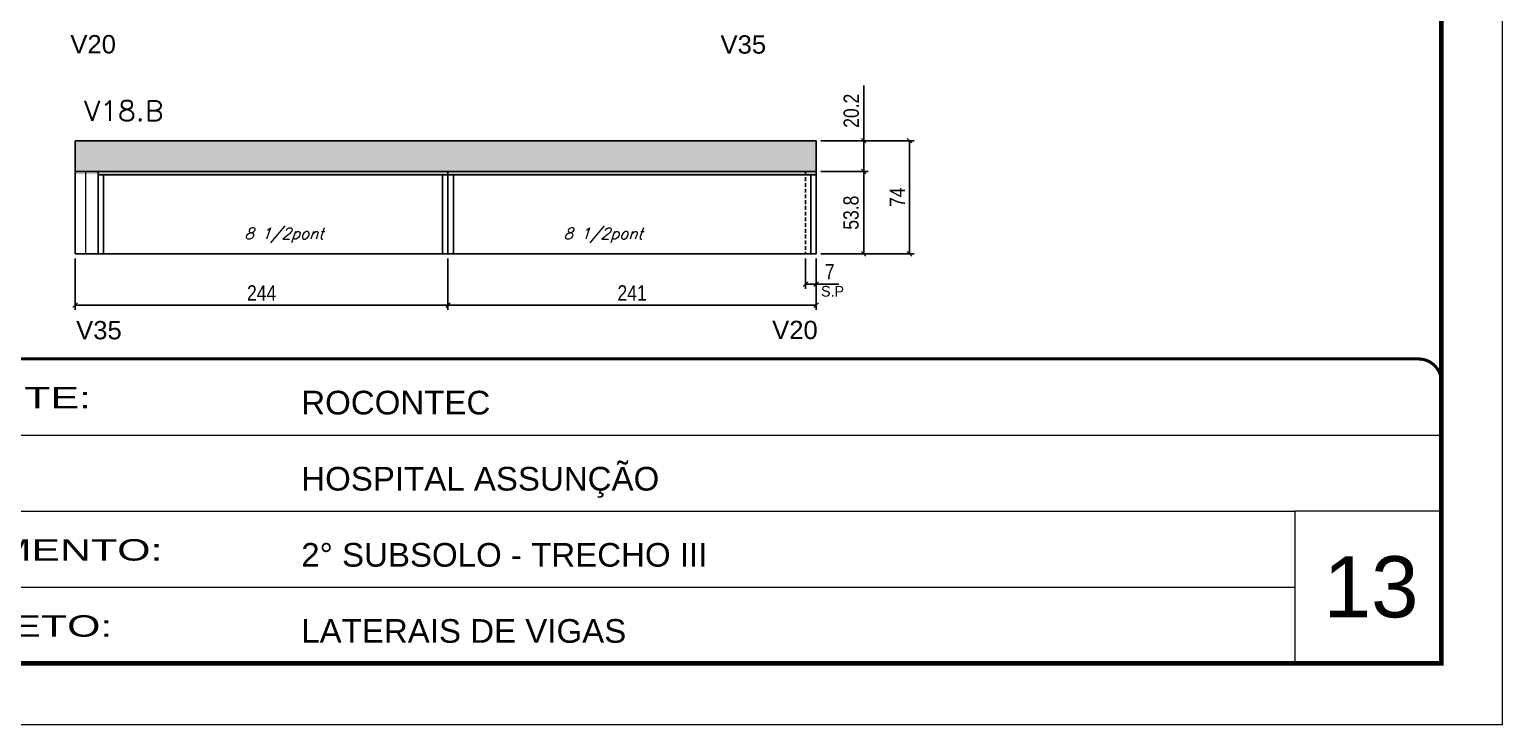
# Model space of a CAD drawing. Extents: x 137137 to 143418, y 10464 to 34486.
# Drawn here: x 137658 to 138622, y 29990 to 30445 of the extents above; entities that cross this region are included whole.
import ezdxf

# ---------------------------------------------------------------- set-up
doc = ezdxf.new("R2010")
doc.units = 0
for name, pattern in [('CONTINUO', [0]), ('DASHED', [0.75, 0.5, -0.25]), ('HIDDEN', [0.375, 0.25, -0.125])]:
    doc.linetypes.add(name, pattern=pattern)
for name, color, linetype in [('5', 5, 'Continuous'), ('COTA', 241, 'Continuous'), ('Painéis', 200, 'Continuous'), ('SARR_2.2x7', 40, 'Continuous'), ('SARR_3.5x7', 81, 'Continuous'), ('texto', 7, 'Continuous')]:
    doc.layers.add(name, color=color, linetype=linetype)
for name, color, linetype, lineweight in [('CARIMBO', 255, 'Continuous', 9), ('Escoras', 2, 'Continuous', 25), ('Folhas', 255, 'Continuous', 9), ('Sarr 2.2x7', 40, 'Continuous', 9), ('SARRAFO DE PRESSAO', 251, 'DASHED', 9), ('Texto Seção', 7, 'Continuous', 15)]:
    doc.layers.add(name, color=color, linetype=linetype, lineweight=lineweight)
doc.styles.add('ARIAL', font='arial.ttf')
doc.styles.add('COTA TECNICA', font='techl___.ttf', dxfattribs={"height": 10})
doc.styles.add('REGUA-120', font='ROMANS.shx', dxfattribs={"height": 15})
doc.styles.add('Romans', font='romans.shx')
doc.styles.add('ROMAS860', font='ROMAS860.SHX')
doc.styles.get("Standard").update_dxf_attribs({"font": 'arial.ttf'})
doc.styles.add('Tecnologia', font='')
doc.styles.get('Tecnologia').set_extended_font_data('Forgotten Futurist')
doc.dimstyles.new('PAINEL', dxfattribs={"dimtxt": 10, "dimasz": 3, "dimexe": 3, "dimexo": 3, "dimgap": 3, "dimtad": 1, "dimdec": 1, "dimzin": 12, "dimdsep": 46, "dimtxsty": 'COTA TECNICA', "dimblk1": 'OBLIQUE', "dimblk2": 'OBLIQUE', "dimsah": 1, "dimcen": 0.9, "dimclrd": 4, "dimclre": 4, "dimclrt": 240, "dimadec": 1, "dimazin": 3, "dimtfac": 1, "dimtdec": 1, "dimtmove": 0, "dimatfit": 3, "dimfxl": 1, "dimtolj": 1, "dimtzin": 12, "dimarcsym": 0})

# ---------------------------------------------------------------- blocks, each defined once
blk = doc.blocks.new('9999999999')
at = {"color": 30, "linetype": 'CONTINUO'}
for p, q in [((98564.56, 34379.64), (99583.98, 34379.64)), ((98564.56, 34329.83), (99487.98, 34329.83)), ((99583.98, 34329.83), (99487.98, 34329.83)), ((99487.98, 34329.83), (99487.98, 34230.21)), ((98564.56, 34280.02), (99487.98, 34280.02))]:
    blk.add_line(p, q, dxfattribs=at)
at = {"color": 30, "linetype": 'CONTINUO', "const_width": 2}
blk.add_lwpolyline([(99583.98, 34230.21), (99583.98, 34414.45, 0.414214), (99568.98, 34429.45), (98228.98, 34429.45, 0.414214), (98213.98, 34414.45), (98213.98, 34245.21, 0.414214), (98228.98, 34230.21), (99583.98, 34230.21)], format="xyb", dxfattribs=at)
at = {"layer": 'Folhas'}
blk.add_lwpolyline([(98138.98, 34190.21), (99623.98, 34190.21), (99623.98, 35240.21), (98138.98, 35240.21)], close=True, dxfattribs=at)
at = {"layer": 'Folhas', "color": 30, "const_width": 3}
blk.add_lwpolyline([(98213.98, 34230.21), (99583.98, 34230.21), (99583.98, 35200.21), (98213.98, 35200.21)], close=True, dxfattribs=at)
at = {"color": 7, "linetype": 'Continuous', "ltscale": 5, "style": 'ARIAL'}
for s, height, p in [('ROCONTEC', 15.483, (98837.68, 34393.13)), ('HOSPITAL ASSUNÇÃO', 15.4829, (98837.68, 34343.32)), ('2° SUBSOLO - TRECHO III', 15.4829, (98837.68, 34293.51)), ('LATERAIS DE VIGAS', 15.4829, (98837.68, 34243.7))]:
    blk.add_text(s, height=height, dxfattribs=at).set_placement(p)
at = {"layer": 'Folhas', "color": 7, "style": 'Tecnologia', "width": 1.5}
for s, p in [('CLIENTE:', (98573.65, 34397.17)), ('PAVIMENTO:', (98573.65, 34297.5)), ('PROJETO:', (98573.65, 34247.69))]:
    blk.add_text(s, height=14, dxfattribs=at).set_placement(p)
blk = doc.blocks.new('_Oblique')
at = {"color": 0, "linetype": 'ByBlock', "lineweight": -2}
blk.add_line((-0.5, -0.5), (0.5, 0.5), dxfattribs=at)
blk = doc.blocks.new('*D484')
at = {"layer": 'COTA', "color": 4, "linetype": 'ByBlock', "lineweight": -2, "transparency": 16777216}
for p, q in [((137688.04, 30295.12), (137688.04, 30261.45)), ((137932.04, 30295.12), (137932.04, 30261.45)), ((137688.04, 30264.45), (137932.04, 30264.45))]:
    blk.add_line(p, q, dxfattribs=at)
at = {"layer": 'Defpoints', "color": 0, "linetype": 'ByBlock', "transparency": 16777216}
for p in [(137688.04, 30298.12), (137932.04, 30298.12), (137932.04, 30264.45)]:
    blk.add_point(p, dxfattribs=at)
at = {"layer": 'COTA', "color": 4, "linetype": 'ByBlock', "lineweight": -2, "transparency": 16777216, "xscale": 3, "yscale": 3, "zscale": 3, "rotation": 180}
blk.add_blockref('_Oblique', (137688.04, 30264.45), dxfattribs=at)
at = {"layer": 'COTA', "color": 4, "linetype": 'ByBlock', "lineweight": -2, "transparency": 16777216, "xscale": 3, "yscale": 3, "zscale": 3}
blk.add_blockref('_Oblique', (137932.04, 30264.45), dxfattribs=at)
at = {"layer": 'COTA', "color": 240, "linetype": 'ByBlock', "transparency": 16777216, "insert": (137810.04, 30272.52), "char_height": 10, "attachment_point": 5, "style": 'COTA TECNICA'}
blk.add_mtext('\\A1;244', dxfattribs=at)
blk = doc.blocks.new('*D485')
at = {"layer": 'COTA', "color": 4, "linetype": 'ByBlock', "lineweight": -2, "transparency": 16777216}
for p, q in [((137932.04, 30295.12), (137932.04, 30261.45)), ((138173.04, 30295.12), (138173.04, 30261.45)), ((137932.04, 30264.45), (138173.04, 30264.45))]:
    blk.add_line(p, q, dxfattribs=at)
at = {"layer": 'Defpoints', "color": 0, "linetype": 'ByBlock', "transparency": 16777216}
for p in [(137932.04, 30298.12), (138173.04, 30298.12), (138173.04, 30264.45)]:
    blk.add_point(p, dxfattribs=at)
at = {"layer": 'COTA', "color": 4, "linetype": 'ByBlock', "lineweight": -2, "transparency": 16777216, "xscale": 3, "yscale": 3, "zscale": 3, "rotation": 180}
blk.add_blockref('_Oblique', (137932.04, 30264.45), dxfattribs=at)
at = {"layer": 'COTA', "color": 4, "linetype": 'ByBlock', "lineweight": -2, "transparency": 16777216, "xscale": 3, "yscale": 3, "zscale": 3}
blk.add_blockref('_Oblique', (138173.04, 30264.45), dxfattribs=at)
at = {"layer": 'COTA', "color": 240, "linetype": 'ByBlock', "transparency": 16777216, "insert": (138052.54, 30272.52), "char_height": 10, "attachment_point": 5, "style": 'COTA TECNICA'}
blk.add_mtext('\\A1;241', dxfattribs=at)
blk = doc.blocks.new('*D486')
at = {"layer": 'COTA', "color": 4, "linetype": 'ByBlock', "lineweight": -2, "transparency": 16777216}
for p, q in [((138176.04, 30351.92), (138207.14, 30351.92)), ((138204.14, 30298.12), (138204.14, 30351.92)), ((138176.04, 30298.12), (138207.14, 30298.12))]:
    blk.add_line(p, q, dxfattribs=at)
at = {"layer": 'Defpoints', "color": 0, "linetype": 'ByBlock', "transparency": 16777216}
for p in [(138173.04, 30351.92), (138204.14, 30351.92), (138173.04, 30298.12)]:
    blk.add_point(p, dxfattribs=at)
at = {"layer": 'COTA', "color": 4, "linetype": 'ByBlock', "lineweight": -2, "transparency": 16777216, "xscale": 3, "yscale": 3, "zscale": 3}
for p, rotation in [((138204.14, 30351.92), 90), ((138204.14, 30298.12), 270)]:
    blk.add_blockref('_Oblique', p, dxfattribs=dict(at, rotation=rotation))
at = {"layer": 'COTA', "color": 240, "linetype": 'ByBlock', "transparency": 16777216, "insert": (138195.9, 30325.02), "char_height": 10, "attachment_point": 5, "rotation": 90, "style": 'COTA TECNICA'}
blk.add_mtext('\\A1;53.8', dxfattribs=at)
blk = doc.blocks.new('*D487')
at = {"layer": 'COTA', "color": 4, "linetype": 'ByBlock', "lineweight": -2, "transparency": 16777216}
for p, q in [((138204.14, 30372.12), (138204.14, 30408.33)), ((138176.04, 30372.12), (138207.14, 30372.12)), ((138204.14, 30351.92), (138204.14, 30372.12)), ((138176.04, 30351.92), (138207.14, 30351.92))]:
    blk.add_line(p, q, dxfattribs=at)
at = {"layer": 'Defpoints', "color": 0, "linetype": 'ByBlock', "transparency": 16777216}
for p in [(138173.04, 30372.12), (138204.14, 30372.12), (138173.04, 30351.92)]:
    blk.add_point(p, dxfattribs=at)
at = {"layer": 'COTA', "color": 4, "linetype": 'ByBlock', "lineweight": -2, "transparency": 16777216, "xscale": 3, "yscale": 3, "zscale": 3}
for p, rotation in [((138204.14, 30372.12), 90), ((138204.14, 30351.92), 270)]:
    blk.add_blockref('_Oblique', p, dxfattribs=dict(at, rotation=rotation))
at = {"layer": 'COTA', "color": 240, "linetype": 'ByBlock', "transparency": 16777216, "insert": (138196.04, 30391.72), "char_height": 10, "attachment_point": 5, "rotation": 90, "style": 'COTA TECNICA'}
blk.add_mtext('\\A1;20.2', dxfattribs=at)
blk = doc.blocks.new('*D456')
at = {"layer": 'Defpoints', "color": 0, "linetype": 'ByBlock', "transparency": 16777216}
for p in [(138173.04, 30372.12), (138234.16, 30372.12), (138173.04, 30298.12)]:
    blk.add_point(p, dxfattribs=at)
at = {"layer": 'Escoras', "color": 4, "linetype": 'ByBlock', "lineweight": -2, "transparency": 16777216}
for p, q in [((138176.04, 30372.12), (138237.16, 30372.12)), ((138234.16, 30298.12), (138234.16, 30372.12)), ((138176.04, 30298.12), (138237.16, 30298.12))]:
    blk.add_line(p, q, dxfattribs=at)
at = {"layer": 'Escoras', "color": 4, "linetype": 'ByBlock', "lineweight": -2, "transparency": 16777216, "xscale": 3, "yscale": 3, "zscale": 3}
for p, rotation in [((138234.16, 30372.12), 90), ((138234.16, 30298.12), 270)]:
    blk.add_blockref('_Oblique', p, dxfattribs=dict(at, rotation=rotation))
at = {"layer": 'Escoras', "color": 240, "linetype": 'ByBlock', "transparency": 16777216, "insert": (138226.09, 30335.12), "char_height": 10, "attachment_point": 5, "rotation": 90, "style": 'COTA TECNICA'}
blk.add_mtext('\\A1;74', dxfattribs=at)
blk = doc.blocks.new('*D51')
at = {"layer": 'COTA', "color": 4, "linetype": 'ByBlock', "lineweight": -2, "transparency": 16777216}
for p, q in [((138166.04, 30295.12), (138166.04, 30275.28)), ((138173.04, 30295.12), (138173.04, 30275.28)), ((138166.04, 30278.28), (138173.04, 30278.28)), ((138173.04, 30278.28), (138187.77, 30278.28))]:
    blk.add_line(p, q, dxfattribs=at)
at = {"layer": 'Defpoints', "color": 0, "linetype": 'ByBlock', "transparency": 16777216}
for p in [(138166.04, 30298.12), (138173.04, 30298.12), (138173.04, 30278.28)]:
    blk.add_point(p, dxfattribs=at)
at = {"layer": 'COTA', "color": 4, "linetype": 'ByBlock', "lineweight": -2, "transparency": 16777216, "xscale": 3, "yscale": 3, "zscale": 3, "rotation": 180}
blk.add_blockref('_Oblique', (138166.04, 30278.28), dxfattribs=at)
at = {"layer": 'COTA', "color": 4, "linetype": 'ByBlock', "lineweight": -2, "transparency": 16777216, "xscale": 3, "yscale": 3, "zscale": 3}
blk.add_blockref('_Oblique', (138173.04, 30278.28), dxfattribs=at)
at = {"layer": 'COTA', "color": 240, "linetype": 'ByBlock', "transparency": 16777216, "insert": (138181.9, 30286.36), "char_height": 10, "attachment_point": 5, "style": 'COTA TECNICA'}
blk.add_mtext('\\A1;7', dxfattribs=at)

msp = doc.modelspace()

# ---------------------------------------------------------------- hatches: boundary and pattern name
at = {"layer": 'COTA', "linetype": 'ByBlock'}
h = msp.add_hatch(dxfattribs=at)
h.set_pattern_fill('AR-CONC', color=256, scale=0.03)
h.set_pattern_definition([(50, (4566.8486, -3090.8625), (5.46554007, -0.47817257), [0.5715, -6.2865]), (355, (4566.8486, -3090.8625), (-1.05730264, 5.73170536), [0.4572, -5.02921753]), (100.4514447, (4567.304, -3090.9024), (4.40823741, 5.25353256), [0.48570026, -5.34270734]), (46.1842, (4566.8486, -3089.3385), (8.13237123, -1.26126984), [0.85725, -9.42975]), (96.6355576, (4567.526, -3089.444), (7.122124, 7.42278374), [0.7285507, -8.01406824]), (351.184151, (4566.8486, -3089.3385), (7.122124, 7.42278374), [0.685799, -7.54379196]), (21, (4567.6106, -3089.7195), (4.54843174, -3.06795595), [0.5715, -6.2865]), (326, (4567.6106, -3089.7195), (1.85406085, 5.52563898), [0.4572, -5.0292]), (71.451445, (4567.9896, -3089.975), (6.40249258, 2.45768307), [0.48570026, -5.34269813]), (37.5, (4566.8486, -3090.8625), (0.092658098, 2.536651166), [0, -4.96824, 0, -5.1054, 0, -5.04825]), (7.5, (4566.8486, -3090.8625), (2.004589875, 3.005417245), [0, -2.91084, 0, -4.85394, 0, -1.92405]), (327.5, (4565.1493, -3090.8625), (4.067717855, -0.17186232), [0, -1.905, 0, -5.9436, 0, -7.8867]), (317.5, (4564.3873, -3090.8625), (4.44387544, 0.76279473), [0, -2.4765, 0, -3.94716, 0, -5.6007])])
h.paths.add_polyline_path([(137688.04, 30372.12), (137688.04, 30350.12), (138173.04, 30350.12), (138173.04, 30372.12)])

# ---------------------------------------------------------------- linework, layer by layer
for p, q in [((138173.04, 30372.12), (137688.04, 30372.12)), ((137688.04, 30372.12), (137688.04, 30351.92)), ((138173.04, 30351.92), (138173.04, 30372.12))]:
    msp.add_line(p, q, dxfattribs=at)
at = {"layer": 'Painéis', "linetype": 'ByBlock'}
for p, q in [((138173.04, 30351.92), (137688.04, 30351.92)), ((137688.04, 30351.92), (137688.04, 30298.12)), ((137932.04, 30351.92), (137932.04, 30298.12)), ((138173.04, 30298.12), (138173.04, 30351.92)), ((137688.04, 30298.12), (138173.04, 30298.12))]:
    msp.add_line(p, q, dxfattribs=at)
at = {"layer": 'Sarr 2.2x7', "linetype": 'Continuous'}
for p, q in [((137688.04, 30351.92), (137695.04, 30351.92)), ((138173.04, 30351.92), (138166.04, 30351.92)), ((137688.04, 30298.12), (137695.04, 30298.12)), ((138173.04, 30298.12), (138166.04, 30298.12))]:
    msp.add_line(p, q, dxfattribs=at)
at = {"layer": 'Sarr 2.2x7'}
for p, q in [((137688.04, 30298.12), (137688.04, 30351.92)), ((137695.04, 30298.12), (137695.04, 30351.92)), ((138173.04, 30351.92), (138173.04, 30298.12))]:
    msp.add_line(p, q, dxfattribs=at)
at = {"layer": 'SARR_2.2x7', "linetype": 'Continuous'}
for p, q in [((137932.04, 30349.72), (137703.04, 30349.72)), ((138173.04, 30349.72), (137932.04, 30349.72))]:
    msp.add_line(p, q, dxfattribs=at)
at = {"layer": 'SARR_2.2x7', "linetype": 'HIDDEN', "ltscale": 10}
msp.add_line((138166.04, 30351.92), (138166.04, 30298.12), dxfattribs=at)
at = {"layer": 'SARR_3.5x7'}
for p, q in [((137703.04, 30351.92), (137703.04, 30298.12)), ((137706.54, 30349.72), (137706.54, 30298.12)), ((137928.54, 30349.72), (137928.54, 30298.12)), ((137932.04, 30351.92), (137932.04, 30332.25)), ((137932.04, 30351.92), (137932.04, 30298.12)), ((137935.54, 30349.72), (137935.54, 30298.12)), ((138169.54, 30349.72), (138169.54, 30298.12)), ((138173.04, 30351.92), (138173.04, 30298.12))]:
    msp.add_line(p, q, dxfattribs=at)

# ---------------------------------------------------------------- block references
at = {"layer": 'SARRAFO DE PRESSAO', "color": 6, "linetype": 'ByBlock'}
msp.add_blockref('9999999999', (38998.31, -4200.15), dxfattribs=at)

# ---------------------------------------------------------------- texts
at = {"layer": '5', "linetype": 'Continuous'}
for s, rotation, p in [('V20', 0.00004, (137684.86, 30429.25)), ('V35', 0.00004, (138110.42, 30429.1)), ('V35', 359.99996, (137688.66, 30242.15)), ('V20', 359.99996, (138144.22, 30242.29))]:
    msp.add_text(s, height=12, rotation=rotation, dxfattribs=at).set_placement(p)
at = {"layer": 'CARIMBO', "style": 'ARIAL'}
msp.add_text('13', height=40, dxfattribs=at).set_placement((138505.15, 30060.19))
at = {"layer": 'texto', "color": 2, "char_height": 7.2737, "attachment_point": 5, "style": 'Romans'}
for insert in [(137824.7, 30310.19), (138033.61, 30310.19)]:
    msp.add_mtext('{\\Q19;\\C256;8 1/2pont}', dxfattribs=dict(at, insert=insert))
at = {"layer": 'texto', "color": 4, "insert": (138183.74, 30273.55), "char_height": 7, "attachment_point": 5, "style": 'ROMAS860'}
msp.add_mtext('S.P', dxfattribs=at)
at = {"layer": 'Texto Seção', "style": 'REGUA-120', "width": 1.05}
msp.add_text('V18.B', height=13, dxfattribs=at).set_placement((137693.8, 30385.12))

# ---------------------------------------------------------------- dimensions: what is measured, and where the dimension line sits
at = {"layer": 'COTA', "linetype": 'ByBlock'}
for base, p1, p2, angle, picture, middle in [((138204.14, 30372.12), (138173.04, 30351.92), (138173.04, 30372.12), 90, '*D487', (138196.04, 30391.72)), ((138204.14, 30351.92), (138173.04, 30298.12), (138173.04, 30351.92), 90, '*D486', (138195.9, 30325.02)), ((138173.04, 30278.28), (138166.04, 30298.12), (138173.04, 30298.12), 180, '*D51', (138181.9, 30286.36))]:
    dim = msp.add_linear_dim(base=base, p1=p1, p2=p2, angle=angle, dimstyle='PAINEL', dxfattribs=at)
    dim.commit()
    dim.dimension.update_dxf_attribs({"geometry": picture, "text_midpoint": middle})
dim = msp.add_linear_dim(base=(137932.04, 30264.45), p1=(137688.04, 30298.12), p2=(137932.04, 30298.12), dimstyle='PAINEL', dxfattribs=at)
dim.commit()
dim.dimension.update_dxf_attribs({"geometry": '*D484', "text_midpoint": (137810.04, 30272.52)})
dim = msp.add_linear_dim(base=(138173.04, 30264.45), p1=(137932.04, 30298.12), p2=(138173.04, 30298.12), dimstyle='PAINEL', override={"dimtmove": 1}, dxfattribs=at)
dim.commit()
dim.dimension.update_dxf_attribs({"geometry": '*D485', "text_midpoint": (138052.54, 30272.52)})
at = {"layer": 'Escoras', "linetype": 'ByBlock'}
dim = msp.add_linear_dim(base=(138234.16, 30372.12), p1=(138173.04, 30298.12), p2=(138173.04, 30372.12), angle=90, dimstyle='PAINEL', dxfattribs=at)
dim.commit()
dim.dimension.update_dxf_attribs({"geometry": '*D456', "text_midpoint": (138226.09, 30335.12)})

doc.saveas('drawing.dxf')
